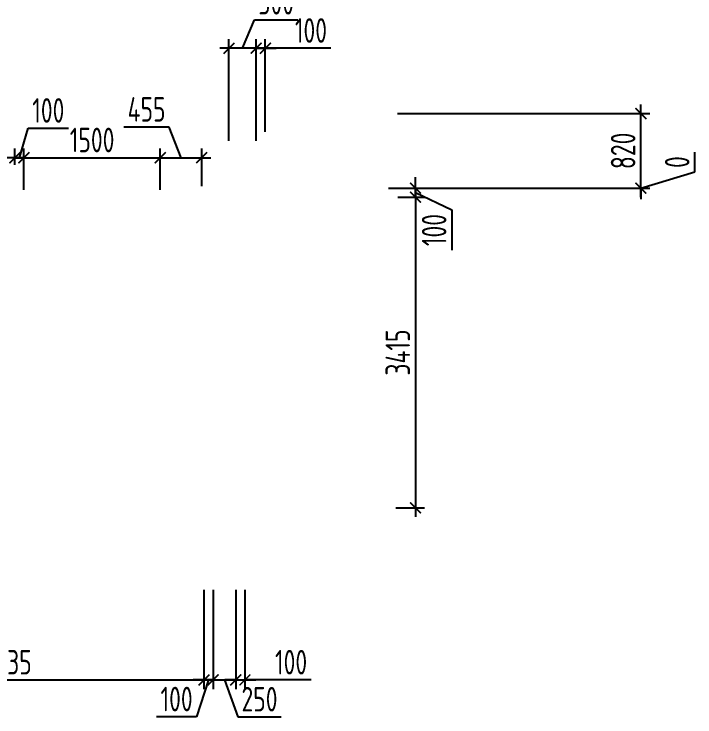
# Model space of a CAD drawing. Header units: millimetres. Extents: x -350007 to 536090, y -888 to 198380.
# Drawn here: x -53500 to -46010, y 72867 to 80593 of the extents above; entities that cross this region are included whole.
import ezdxf

# ---------------------------------------------------------------- set-up
doc = ezdxf.new("R2010")
doc.units = ezdxf.units.MM
doc.layers.add('АР_Размеры нов.', color=15, linetype='Continuous', lineweight=0)
doc.styles.add('ISOCPEUR', font='isocpeur.ttf', dxfattribs={"width": 0.7})
doc.dimstyles.new('R_100', dxfattribs={"dimtxt": 270, "dimasz": 120, "dimexe": 100, "dimexo": 0, "dimgap": 60, "dimtad": 1, "dimdec": 0, "dimrnd": 5, "dimzin": 0, "dimdsep": 46, "dimtxsty": 'ISOCPEUR', "dimblk": 'ARCHTICK', "dimcen": 0, "dimdle": 100, "dimclrd": 256, "dimclre": 256, "dimclrt": 256, "dimadec": 0, "dimazin": 0, "dimtfac": 2, "dimtdec": 0, "dimtofl": 0, "dimtmove": 1, "dimatfit": 3, "dimfxl": 1, "dimtvp": 3, "dimtolj": 1, "dimtzin": 0, "dimarcsym": 0})

# ---------------------------------------------------------------- blocks, each defined once
blk = doc.blocks.new('_ArchTick')
at = {"color": 0, "linetype": 'ByBlock', "const_width": 0.15}
blk.add_lwpolyline([(-0.5, -0.5), (0.5, 0.5)], dxfattribs=at)
blk = doc.blocks.new('*D2566')
at = {"layer": 'Defpoints', "color": 0, "ltscale": 100, "transparency": 16777216}
for p in [(-51891.2, 79013.9), (-53391.2, 78660.4), (-51891.2, 78660.4)]:
    blk.add_point(p, dxfattribs=at)
at = {"layer": 'АР_Размеры нов.', "lineweight": -2, "ltscale": 100, "transparency": 16777216}
for p, q in [((-53391.2, 78660.4), (-53391.2, 79113.9)), ((-51891.2, 78660.4), (-51891.2, 79113.9)), ((-53491.2, 79013.9), (-51791.2, 79013.9))]:
    blk.add_line(p, q, dxfattribs=at)
at = {"layer": 'АР_Размеры нов.', "lineweight": -2, "ltscale": 100, "transparency": 16777216, "xscale": 120, "yscale": 120, "zscale": 120, "rotation": 180}
blk.add_blockref('_ArchTick', (-53391.2, 79013.9), dxfattribs=at)
at = {"layer": 'АР_Размеры нов.', "lineweight": -2, "ltscale": 100, "transparency": 16777216, "xscale": 120, "yscale": 120, "zscale": 120}
blk.add_blockref('_ArchTick', (-51891.2, 79013.9), dxfattribs=at)
at = {"layer": 'АР_Размеры нов.', "ltscale": 100, "transparency": 16777216, "insert": (-52641.2, 79208.9), "char_height": 270, "attachment_point": 5, "style": 'ISOCPEUR'}
blk.add_mtext('\\A1;1500', dxfattribs=at)
blk = doc.blocks.new('*D1921')
at = {"layer": 'Defpoints', "color": 0, "ltscale": 500, "transparency": 16777216}
for p in [(-51410.8, 74262.9), (-55745.7, 74164.5), (-51410.8, 73273.9)]:
    blk.add_point(p, dxfattribs=at)
at = {"layer": 'АР_Размеры нов.', "lineweight": -2, "ltscale": 500, "transparency": 16777216}
for p, q in [((-51410.8, 74262.9), (-51410.8, 73173.9)), ((-55745.7, 74164.5), (-55745.7, 73173.9)), ((-55845.7, 73273.9), (-51310.8, 73273.9))]:
    blk.add_line(p, q, dxfattribs=at)
at = {"layer": 'АР_Размеры нов.', "lineweight": -2, "ltscale": 500, "transparency": 16777216, "xscale": 120, "yscale": 120, "zscale": 120, "rotation": 180}
blk.add_blockref('_ArchTick', (-55745.7, 73273.9), dxfattribs=at)
at = {"layer": 'АР_Размеры нов.', "lineweight": -2, "ltscale": 500, "transparency": 16777216, "xscale": 120, "yscale": 120, "zscale": 120}
blk.add_blockref('_ArchTick', (-51410.8, 73273.9), dxfattribs=at)
at = {"layer": 'АР_Размеры нов.', "lineweight": 13, "ltscale": 500, "transparency": 16777216, "insert": (-53578.2, 73468.9), "char_height": 270, "attachment_point": 5, "style": 'ISOCPEUR'}
blk.add_mtext('\\A1;4335', dxfattribs=at)
blk = doc.blocks.new('*D1817')
at = {"layer": 'Defpoints', "color": 0, "ltscale": 500, "transparency": 16777216}
for p in [(-51435.7, 79013.9), (-51891.2, 78660.4), (-51435.7, 78700.3)]:
    blk.add_point(p, dxfattribs=at)
at = {"layer": 'АР_Размеры нов.', "lineweight": -2, "ltscale": 500, "transparency": 16777216}
for p, q in [((-51793.1, 79350.6), (-52291.1, 79350.6)), ((-51663.4, 79013.9), (-51793.1, 79350.6)), ((-51891.2, 78660.4), (-51891.2, 79113.9)), ((-51435.7, 78700.3), (-51435.7, 79113.9)), ((-51991.2, 79013.9), (-51335.7, 79013.9))]:
    blk.add_line(p, q, dxfattribs=at)
at = {"layer": 'АР_Размеры нов.', "lineweight": -2, "ltscale": 500, "transparency": 16777216, "xscale": 120, "yscale": 120, "zscale": 120, "rotation": 180}
blk.add_blockref('_ArchTick', (-51891.2, 79013.9), dxfattribs=at)
at = {"layer": 'АР_Размеры нов.', "lineweight": -2, "ltscale": 500, "transparency": 16777216, "xscale": 120, "yscale": 120, "zscale": 120}
blk.add_blockref('_ArchTick', (-51435.7, 79013.9), dxfattribs=at)
at = {"layer": 'АР_Размеры нов.', "lineweight": 13, "ltscale": 500, "transparency": 16777216, "insert": (-52042.1, 79545.6), "char_height": 270, "attachment_point": 5, "style": 'ISOCPEUR'}
blk.add_mtext('\\A1;455', dxfattribs=at)
blk = doc.blocks.new('*D1821')
at = {"layer": 'Defpoints', "color": 0, "ltscale": 500, "transparency": 16777216}
for p in [(-51410.8, 74262.9), (-51310.7, 74264.5), (-51410.8, 73273.9)]:
    blk.add_point(p, dxfattribs=at)
at = {"layer": 'АР_Размеры нов.', "lineweight": -2, "ltscale": 500, "transparency": 16777216}
for p, q in [((-51410.8, 74262.9), (-51410.8, 73173.9)), ((-51310.7, 74264.5), (-51310.7, 73173.9)), ((-51410.8, 73273.9), (-51530.8, 73273.9)), ((-51360.7, 73273.9), (-51491.4, 72868.9)), ((-51310.7, 73273.9), (-51410.8, 73273.9)), ((-51310.7, 73273.9), (-51190.7, 73273.9)), ((-51491.4, 72868.9), (-51932.7, 72868.9))]:
    blk.add_line(p, q, dxfattribs=at)
at = {"layer": 'АР_Размеры нов.', "lineweight": -2, "ltscale": 500, "transparency": 16777216, "xscale": 120, "yscale": 120, "zscale": 120}
blk.add_blockref('_ArchTick', (-51410.8, 73273.9), dxfattribs=at)
at = {"layer": 'АР_Размеры нов.', "lineweight": -2, "ltscale": 500, "transparency": 16777216, "xscale": 120, "yscale": 120, "zscale": 120, "rotation": 180}
blk.add_blockref('_ArchTick', (-51310.7, 73273.9), dxfattribs=at)
at = {"layer": 'АР_Размеры нов.', "lineweight": 13, "ltscale": 500, "transparency": 16777216, "insert": (-51712, 73063.9), "char_height": 270, "attachment_point": 5, "style": 'ISOCPEUR'}
blk.add_mtext('\\A1;100', dxfattribs=at)
blk = doc.blocks.new('*D1822')
at = {"layer": 'Defpoints', "color": 0, "ltscale": 500, "transparency": 16777216}
for p in [(-51310.7, 74264.5), (-51060.7, 74264.5), (-51060.7, 73273.9)]:
    blk.add_point(p, dxfattribs=at)
at = {"layer": 'АР_Размеры нов.', "lineweight": -2, "ltscale": 500, "transparency": 16777216}
for p, q in [((-51310.7, 74264.5), (-51310.7, 73173.9)), ((-51060.7, 74264.5), (-51060.7, 73173.9)), ((-51410.7, 73273.9), (-50960.7, 73273.9)), ((-51185.7, 73273.9), (-51039.4, 72867.2)), ((-51039.4, 72867.2), (-50560.3, 72867.2))]:
    blk.add_line(p, q, dxfattribs=at)
at = {"layer": 'АР_Размеры нов.', "lineweight": -2, "ltscale": 500, "transparency": 16777216, "xscale": 120, "yscale": 120, "zscale": 120, "rotation": 180}
blk.add_blockref('_ArchTick', (-51310.7, 73273.9), dxfattribs=at)
at = {"layer": 'АР_Размеры нов.', "lineweight": -2, "ltscale": 500, "transparency": 16777216, "xscale": 120, "yscale": 120, "zscale": 120}
blk.add_blockref('_ArchTick', (-51060.7, 73273.9), dxfattribs=at)
at = {"layer": 'АР_Размеры нов.', "lineweight": 13, "ltscale": 500, "transparency": 16777216, "insert": (-50799.9, 73062.2), "char_height": 270, "attachment_point": 5, "style": 'ISOCPEUR'}
blk.add_mtext('\\A1;250', dxfattribs=at)
blk = doc.blocks.new('*D1823')
at = {"layer": 'Defpoints', "color": 0, "ltscale": 500, "transparency": 16777216}
for p in [(-51060.7, 74264.5), (-50960.7, 74264.5), (-50960.7, 73273.9)]:
    blk.add_point(p, dxfattribs=at)
at = {"layer": 'АР_Размеры нов.', "lineweight": -2, "ltscale": 500, "transparency": 16777216}
for p, q in [((-51060.7, 74264.5), (-51060.7, 73173.9)), ((-50960.7, 74264.5), (-50960.7, 73173.9)), ((-51060.7, 73273.9), (-51180.7, 73273.9)), ((-51060.7, 73273.9), (-50960.7, 73273.9)), ((-50960.7, 73273.9), (-50840.7, 73273.9)), ((-50231.9, 73273.9), (-50960.7, 73273.9))]:
    blk.add_line(p, q, dxfattribs=at)
at = {"layer": 'АР_Размеры нов.', "lineweight": -2, "ltscale": 500, "transparency": 16777216, "xscale": 120, "yscale": 120, "zscale": 120}
blk.add_blockref('_ArchTick', (-51060.7, 73273.9), dxfattribs=at)
at = {"layer": 'АР_Размеры нов.', "lineweight": -2, "ltscale": 500, "transparency": 16777216, "xscale": 120, "yscale": 120, "zscale": 120, "rotation": 180}
blk.add_blockref('_ArchTick', (-50960.7, 73273.9), dxfattribs=at)
at = {"layer": 'АР_Размеры нов.', "lineweight": 13, "ltscale": 500, "transparency": 16777216, "insert": (-50452.5, 73468.9), "char_height": 270, "attachment_point": 5, "style": 'ISOCPEUR'}
blk.add_mtext('\\A1;100', dxfattribs=at)
blk = doc.blocks.new('*D1824')
at = {"layer": 'Defpoints', "color": 0, "ltscale": 500, "transparency": 16777216}
for p in [(-51135.7, 80217.5), (-51135.7, 79198.5), (-50835.8, 79198.5)]:
    blk.add_point(p, dxfattribs=at)
at = {"layer": 'АР_Размеры нов.', "lineweight": -2, "ltscale": 500, "transparency": 16777216}
for p, q in [((-50985.7, 80217.5), (-50855.7, 80527.9)), ((-50855.7, 80527.9), (-50376.6, 80527.9)), ((-51135.7, 79198.5), (-51135.7, 80317.5)), ((-50835.8, 79198.5), (-50835.8, 80317.5)), ((-50735.8, 80217.5), (-51235.7, 80217.5))]:
    blk.add_line(p, q, dxfattribs=at)
at = {"layer": 'АР_Размеры нов.', "lineweight": -2, "ltscale": 500, "transparency": 16777216, "xscale": 120, "yscale": 120, "zscale": 120, "rotation": 180}
blk.add_blockref('_ArchTick', (-51135.7, 80217.5), dxfattribs=at)
at = {"layer": 'АР_Размеры нов.', "lineweight": -2, "ltscale": 500, "transparency": 16777216, "xscale": 120, "yscale": 120, "zscale": 120}
blk.add_blockref('_ArchTick', (-50835.8, 80217.5), dxfattribs=at)
at = {"layer": 'АР_Размеры нов.', "lineweight": 13, "ltscale": 500, "transparency": 16777216, "insert": (-50616.1, 80722.9), "char_height": 270, "attachment_point": 5, "style": 'ISOCPEUR'}
blk.add_mtext('\\A1;300', dxfattribs=at)
blk = doc.blocks.new('*D1825')
at = {"layer": 'Defpoints', "color": 0, "ltscale": 500, "transparency": 16777216}
for p in [(-50735.8, 80217.5), (-50835.8, 79298.5), (-50735.8, 79298.5)]:
    blk.add_point(p, dxfattribs=at)
at = {"layer": 'АР_Размеры нов.', "lineweight": -2, "ltscale": 500, "transparency": 16777216}
for p, q in [((-50835.8, 79298.5), (-50835.8, 80317.5)), ((-50735.8, 79298.5), (-50735.8, 80317.5)), ((-50835.8, 80217.5), (-50955.8, 80217.5)), ((-50835.8, 80217.5), (-50735.8, 80217.5)), ((-50735.8, 80217.5), (-50615.8, 80217.5)), ((-50013.5, 80217.5), (-50735.8, 80217.5))]:
    blk.add_line(p, q, dxfattribs=at)
at = {"layer": 'АР_Размеры нов.', "lineweight": -2, "ltscale": 500, "transparency": 16777216, "xscale": 120, "yscale": 120, "zscale": 120}
blk.add_blockref('_ArchTick', (-50835.8, 80217.5), dxfattribs=at)
at = {"layer": 'АР_Размеры нов.', "lineweight": -2, "ltscale": 500, "transparency": 16777216, "xscale": 120, "yscale": 120, "zscale": 120, "rotation": 180}
blk.add_blockref('_ArchTick', (-50735.8, 80217.5), dxfattribs=at)
at = {"layer": 'АР_Размеры нов.', "lineweight": 13, "ltscale": 500, "transparency": 16777216, "insert": (-50234.1, 80412.5), "char_height": 270, "attachment_point": 5, "style": 'ISOCPEUR'}
blk.add_mtext('\\A1;100', dxfattribs=at)
blk = doc.blocks.new('*D2054')
at = {"layer": 'Defpoints', "color": 0, "ltscale": 500, "transparency": 16777216}
for p in [(-49278.3, 78580.3), (-49299.6, 75165.7), (-49083.9, 75165.7)]:
    blk.add_point(p, dxfattribs=at)
at = {"layer": 'АР_Размеры нов.', "lineweight": -2, "ltscale": 500, "transparency": 16777216}
for p, q in [((-49083.9, 78680.3), (-49083.9, 75065.7)), ((-49278.3, 78580.3), (-48983.9, 78580.3)), ((-49299.6, 75165.7), (-48983.9, 75165.7))]:
    blk.add_line(p, q, dxfattribs=at)
at = {"layer": 'АР_Размеры нов.', "lineweight": -2, "ltscale": 500, "transparency": 16777216, "xscale": 120, "yscale": 120, "zscale": 120}
for p, rotation in [((-49083.9, 78580.3), 90), ((-49083.9, 75165.7), 270)]:
    blk.add_blockref('_ArchTick', p, dxfattribs=dict(at, rotation=rotation))
at = {"layer": 'АР_Размеры нов.', "lineweight": 13, "ltscale": 500, "transparency": 16777216, "insert": (-49278.9, 76873), "char_height": 270, "attachment_point": 5, "rotation": 90, "style": 'ISOCPEUR'}
blk.add_mtext('\\A1;3415', dxfattribs=at)
blk = doc.blocks.new('*D2098')
at = {"layer": 'Defpoints', "color": 0, "ltscale": 500, "transparency": 16777216}
for p in [(-53491.2, 79013.9), (-53491.2, 78934.2), (-53391.2, 78660.4)]:
    blk.add_point(p, dxfattribs=at)
at = {"layer": 'АР_Размеры нов.', "lineweight": -2, "ltscale": 500, "transparency": 16777216}
for p, q in [((-53441.2, 79013.9), (-53343.7, 79338.9)), ((-53343.7, 79338.9), (-52902.4, 79338.9)), ((-53491.2, 78934.2), (-53491.2, 79113.9)), ((-53391.2, 78660.4), (-53391.2, 79113.9)), ((-53491.2, 79013.9), (-53611.2, 79013.9)), ((-53391.2, 79013.9), (-53491.2, 79013.9)), ((-53391.2, 79013.9), (-53271.2, 79013.9))]:
    blk.add_line(p, q, dxfattribs=at)
at = {"layer": 'АР_Размеры нов.', "lineweight": -2, "ltscale": 500, "transparency": 16777216, "xscale": 120, "yscale": 120, "zscale": 120}
blk.add_blockref('_ArchTick', (-53491.2, 79013.9), dxfattribs=at)
at = {"layer": 'АР_Размеры нов.', "lineweight": -2, "ltscale": 500, "transparency": 16777216, "xscale": 120, "yscale": 120, "zscale": 120, "rotation": 180}
blk.add_blockref('_ArchTick', (-53391.2, 79013.9), dxfattribs=at)
at = {"layer": 'АР_Размеры нов.', "lineweight": 13, "ltscale": 500, "transparency": 16777216, "insert": (-53123, 79533.9), "char_height": 270, "attachment_point": 5, "style": 'ISOCPEUR'}
blk.add_mtext('\\A1;100', dxfattribs=at)
blk = doc.blocks.new('*D4160')
at = {"layer": 'Defpoints', "color": 0, "transparency": 16777216}
for p in [(-49380.6, 78680.3), (-49083.9, 78680.3), (-49278.3, 78580.3)]:
    blk.add_point(p, dxfattribs=at)
at = {"layer": 'АР_Размеры нов.', "lineweight": -2, "transparency": 16777216}
for p, q in [((-49083.9, 78680.3), (-49083.9, 78800.3)), ((-49380.6, 78680.3), (-48983.9, 78680.3)), ((-49083.9, 78580.3), (-49083.9, 78680.3)), ((-49278.3, 78580.3), (-48983.9, 78580.3)), ((-49083.9, 78630.3), (-48683.9, 78439.7)), ((-49083.9, 78580.3), (-49083.9, 78460.3)), ((-48683.9, 78439.7), (-48683.9, 77998.4))]:
    blk.add_line(p, q, dxfattribs=at)
at = {"layer": 'АР_Размеры нов.', "lineweight": -2, "transparency": 16777216, "xscale": 120, "yscale": 120, "zscale": 120}
for p, rotation in [((-49083.9, 78680.3), 270), ((-49083.9, 78580.3), 90)]:
    blk.add_blockref('_ArchTick', p, dxfattribs=dict(at, rotation=rotation))
at = {"layer": 'АР_Размеры нов.', "transparency": 16777216, "insert": (-48878.9, 78219), "char_height": 270, "attachment_point": 5, "rotation": 90, "style": 'ISOCPEUR'}
blk.add_mtext('\\A1;100', dxfattribs=at)
blk = doc.blocks.new('*D4161')
at = {"layer": 'Defpoints', "color": 0, "transparency": 16777216}
for p in [(-49380.6, 78680.3), (-46783.7, 78680.3), (-46605.1, 78680.3)]:
    blk.add_point(p, dxfattribs=at)
at = {"layer": 'АР_Размеры нов.', "lineweight": -2, "transparency": 16777216}
for p, q in [((-46010.1, 78858.8), (-46010.1, 79073.3)), ((-46605.1, 78680.3), (-46010.1, 78858.8)), ((-46605.1, 78680.3), (-46605.1, 78800.3)), ((-49380.6, 78680.3), (-46505.1, 78680.3)), ((-46783.7, 78680.3), (-46505.1, 78680.3)), ((-46605.1, 78680.3), (-46605.1, 78560.3))]:
    blk.add_line(p, q, dxfattribs=at)
at = {"layer": 'АР_Размеры нов.', "lineweight": -2, "transparency": 16777216, "xscale": 120, "yscale": 120, "zscale": 120}
for rotation in [90, 270]:
    blk.add_blockref('_ArchTick', (-46605.1, 78680.3), dxfattribs=dict(at, rotation=rotation))
at = {"layer": 'АР_Размеры нов.', "transparency": 16777216, "insert": (-46205.1, 78966.1), "char_height": 270, "attachment_point": 5, "rotation": 90, "style": 'ISOCPEUR'}
blk.add_mtext('\\A1;0', dxfattribs=at)
blk = doc.blocks.new('*D4162')
at = {"layer": 'Defpoints', "color": 0, "transparency": 16777216}
for p in [(-49281.3, 79498.5), (-46605.1, 79498.5), (-46783.7, 78680.3)]:
    blk.add_point(p, dxfattribs=at)
at = {"layer": 'АР_Размеры нов.', "lineweight": -2, "transparency": 16777216}
for p, q in [((-46605.1, 78580.3), (-46605.1, 79598.5)), ((-49281.3, 79498.5), (-46505.1, 79498.5)), ((-46783.7, 78680.3), (-46505.1, 78680.3))]:
    blk.add_line(p, q, dxfattribs=at)
at = {"layer": 'АР_Размеры нов.', "lineweight": -2, "transparency": 16777216, "xscale": 120, "yscale": 120, "zscale": 120}
for p, rotation in [((-46605.1, 79498.5), 90), ((-46605.1, 78680.3), 270)]:
    blk.add_blockref('_ArchTick', p, dxfattribs=dict(at, rotation=rotation))
at = {"layer": 'АР_Размеры нов.', "transparency": 16777216, "insert": (-46800.1, 79089.4), "char_height": 270, "attachment_point": 5, "rotation": 90, "style": 'ISOCPEUR'}
blk.add_mtext('\\A1;820', dxfattribs=at)

msp = doc.modelspace()

# ---------------------------------------------------------------- dimensions: what is measured, and where the dimension line sits
at = {"layer": 'АР_Размеры нов.', "lineweight": 13, "ltscale": 500}
for base, p1, p2, override, picture, middle in [((-51135.7, 80217.5), (-50835.8, 79198.5), (-51135.7, 79198.5), {"dimpost": '\\X'}, '*D1824', (-50795.7, 80527.9)), ((-50735.8, 80217.5), (-50835.8, 79298.5), (-50735.8, 79298.5), {"dimpost": '\\X'}, '*D1825', (-50234.1, 80116.6)), ((-51435.6975, 79013.933), (-51891.1667, 78660.3536), (-51435.6975, 78700.3286), {"dimpost": '\\X', "dimfxl": 2.5, "dimarcsym": 1}, '*D1817', (-51853.1281, 79350.5884)), ((-51410.8, 73273.9), (-51310.7, 74264.5), (-51410.8, 74262.9), {"dimpost": '\\X'}, '*D1821', (-51551.4, 72868.9)), ((-51060.7, 73273.9), (-51310.7, 74264.5), (-51060.7, 74264.5), {"dimpost": '\\X'}, '*D1822', (-50979.4, 72867.2)), ((-50960.7, 73273.9), (-51060.7, 74264.5), (-50960.7, 74264.5), {"dimpost": '\\X'}, '*D1823', (-50452.5, 73549.9))]:
    dim = msp.add_linear_dim(base=base, p1=p1, p2=p2, dimstyle='R_100', override=override, dxfattribs=at)
    dim.commit()
    dim.dimension.update_dxf_attribs({"geometry": picture, "text_midpoint": middle, "dimtype": 160})
for base, p1, p2, override, picture, middle in [((-53491.2, 79013.9), (-53391.2, 78660.4), (-53491.2, 78934.2), {"dimpost": '\\X', "dimfxl": 2.5, "dimarcsym": 1}, '*D2098', (-53283.7, 79533.9)), ((-51410.8, 73273.9), (-55745.7, 74164.5), (-51410.8, 74262.9), {"dimpost": '\\X'}, '*D1921', (-53578.2, 73468.9))]:
    dim = msp.add_linear_dim(base=base, p1=p1, p2=p2, dimstyle='R_100', override=override, dxfattribs=at)
    dim.commit()
    dim.dimension.update_dxf_attribs({"geometry": picture, "text_midpoint": middle})
at = {"layer": 'АР_Размеры нов.'}
for base, p1, p2, picture, middle in [((-46605.1, 79498.5), (-46783.7, 78680.3), (-49281.3, 79498.5), '*D4162', (-46800.1, 79089.4)), ((-46605.114162, 78680.303617), (-49380.6312623, 78680.3036169), (-46783.6906844, 78680.303617), '*D4161', (-46205.114162, 78918.8036169))]:
    dim = msp.add_linear_dim(base=base, p1=p1, p2=p2, angle=90, dimstyle='R_100', override={"dimpost": '\\X'}, dxfattribs=at)
    dim.commit()
    dim.dimension.update_dxf_attribs({"geometry": picture, "text_midpoint": middle})
at = {"layer": 'АР_Размеры нов.', "ltscale": 100}
dim = msp.add_linear_dim(base=(-51891.2, 79013.9), p1=(-53391.2, 78660.4), p2=(-51891.2, 78660.4), dimstyle='R_100', override={"dimpost": '\\X', "dimfxl": 2.5, "dimarcsym": 1}, dxfattribs=at)
dim.commit()
dim.dimension.update_dxf_attribs({"geometry": '*D2566', "text_midpoint": (-52641.2, 79208.9)})
at = {"layer": 'АР_Размеры нов.'}
dim = msp.add_linear_dim(base=(-49083.9, 78680.3), p1=(-49278.3, 78580.3), p2=(-49380.6, 78680.3), angle=90, dimstyle='R_100', override={"dimpost": '\\X'}, dxfattribs=at)
dim.commit()
dim.dimension.update_dxf_attribs({"geometry": '*D4160', "text_midpoint": (-48683.9, 78379.7), "dimtype": 160})
at = {"layer": 'АР_Размеры нов.', "lineweight": 13, "ltscale": 500}
dim = msp.add_linear_dim(base=(-49083.9, 75165.7), p1=(-49278.3, 78580.3), p2=(-49299.6, 75165.7), angle=90, dimstyle='R_100', override={"dimpost": '\\X'}, dxfattribs=at)
dim.commit()
dim.dimension.update_dxf_attribs({"geometry": '*D2054', "text_midpoint": (-49278.9, 76873)})

doc.saveas('drawing.dxf')
